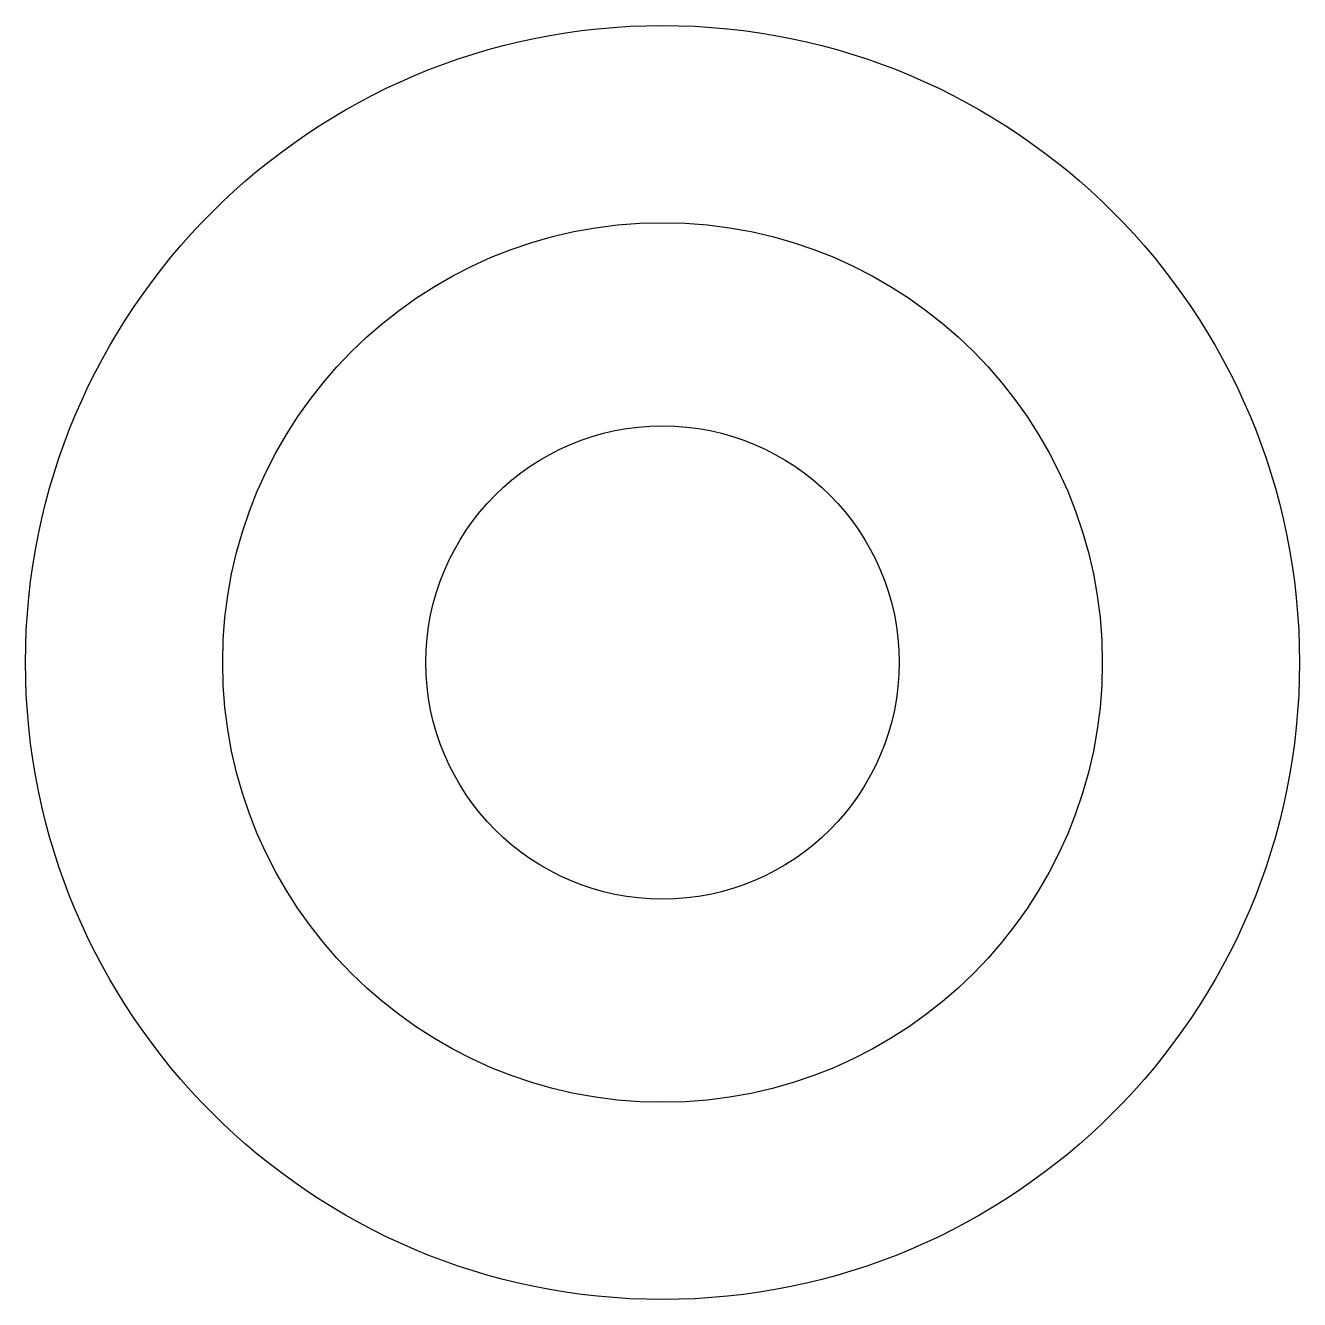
# Model space of a CAD drawing. Header units: millimetres. Extents: x -16.1 to 16.1, y -16.1 to 16.1.
import ezdxf

# ---------------------------------------------------------------- set-up
doc = ezdxf.new("R2010")
doc.units = ezdxf.units.MM
doc.layers.get('0').update_dxf_attribs({"lineweight": 25, "true_color": 0xffffff})

msp = doc.modelspace()

# ---------------------------------------------------------------- linework, layer by layer
for radius in [16.15, 11.15, 6]:
    msp.add_circle((0, 0), radius)

doc.saveas('drawing.dxf')
